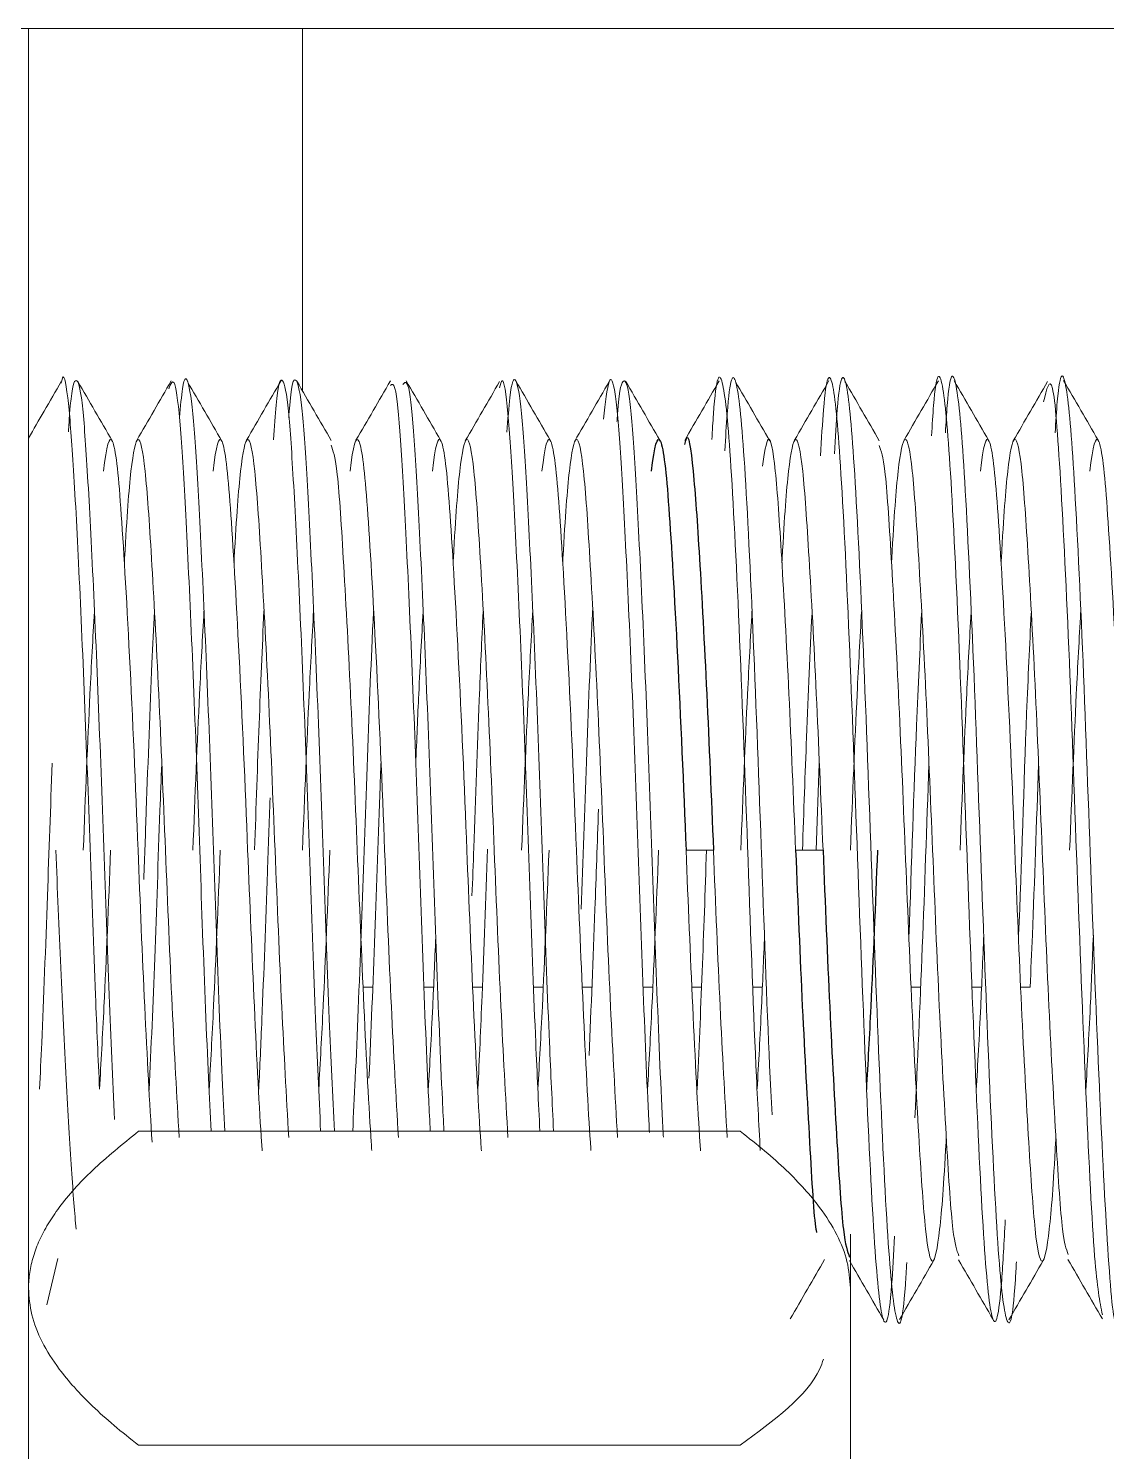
# Model space of a CAD drawing. Header units: millimetres. Extents: x -635 to 515, y -448 to 489.
# Drawn here: x -426.92 to -422.98, y -148.62 to -143.43 of the extents above; entities that cross this region are included whole.
import ezdxf

# ---------------------------------------------------------------- set-up
doc = ezdxf.new("R2010")
doc.units = ezdxf.units.MM

msp = doc.modelspace()

# ---------------------------------------------------------------- linework, layer by layer
at = {"color": 144, "linetype": 'Continuous', "lineweight": 18}
for p, q in [((-429.9183, -143.4278), (-419.2931, -143.4278)), ((-426.9183, -143.4278), (-426.9183, -153.4278)), ((-425.9183, -143.4278), (-425.9183, -144.7506)), ((-424.0433, -146.4278), (-424.0319, -146.1109)), ((-424.4183, -146.4278), (-424.5183, -146.4278)), ((-424.0183, -146.4278), (-424.1183, -146.4278)), ((-425.6969, -146.9278), (-425.662, -146.9278)), ((-425.4747, -146.9278), (-425.4397, -146.9278)), ((-425.2969, -146.9278), (-425.2617, -146.9278)), ((-425.0746, -146.9278), (-425.0397, -146.9278)), ((-424.8969, -146.9278), (-424.862, -146.9278)), ((-424.675, -146.9278), (-424.6397, -146.9278)), ((-424.4969, -146.9278), (-424.4618, -146.9278)), ((-424.2741, -146.9278), (-424.2397, -146.9278)), ((-423.6969, -146.9278), (-423.6622, -146.9278)), ((-423.474, -146.9278), (-423.4397, -146.9278)), ((-423.2969, -146.9278), (-423.2624, -146.9278)), ((-424.3202, -147.4538), (-426.5164, -147.4538)), ((-423.9183, -147.8297), (-423.9183, -153.0259)), ((-426.8514, -148.0871), (-426.8112, -147.918)), ((-424.3202, -148.5994), (-426.5164, -148.5994))]:
    msp.add_line(p, q, dxfattribs=at)
for points, knots in [([(-426.7984, -144.7221), (-426.7979, -144.7192), (-426.7903, -144.674), (-426.7749, -144.7566), (-426.7562, -144.977), (-426.7356, -145.3653), (-426.7134, -145.8629), (-426.6936, -146.4147), (-426.6762, -146.9191), (-426.664, -147.1884), (-426.6589, -147.3002)], [0, 0, 0, 0, 0.010185, 0.160764, 0.305422, 0.453218, 0.604212, 0.75049, 0.896434, 1, 1, 1, 1]), ([(-424.424, -144.9278), (-424.4221, -144.8957), (-424.4102, -144.6926), (-424.3856, -144.6705), (-424.3565, -144.94), (-424.3245, -145.5834), (-424.2938, -146.4024), (-424.2685, -147.1318), (-424.2527, -147.4255), (-424.2475, -147.5236)], [0, 0, 0, 0, 0.033393, 0.211231, 0.385022, 0.561677, 0.737102, 0.912091, 1, 1, 1, 1]), ([(-423.6224, -144.9148), (-423.6199, -144.8755), (-423.6075, -144.6747), (-423.5819, -144.6813), (-423.5536, -144.9959), (-423.5207, -145.6644), (-423.4911, -146.5059), (-423.4596, -147.3285), (-423.4283, -147.9468), (-423.3985, -148.1976), (-423.3718, -148.1218), (-423.3575, -147.8566), (-423.3532, -147.7767)], [0, 0, 0, 0, 0.0284541, 0.145253, 0.2585342, 0.3747882, 0.4888856, 0.6042647, 0.7194881, 0.8337372, 0.9498829, 1, 1, 1, 1]), ([(-423.5716, -144.9034), (-423.5694, -144.8683), (-423.5573, -144.6727), (-423.5318, -144.6821), (-423.5036, -144.9957), (-423.4707, -145.6644), (-423.4411, -146.506), (-423.4096, -147.3279), (-423.3783, -147.9491), (-423.3485, -148.189), (-423.325, -148.1519), (-423.3136, -147.9534), (-423.3123, -147.9307)], [0, 0, 0, 0, 0.026501, 0.147923, 0.265688, 0.386543, 0.505156, 0.625101, 0.744885, 0.863655, 0.984398, 1, 1, 1, 1]), ([(-423.1712, -144.9039), (-423.1686, -144.8631), (-423.1561, -144.6663), (-423.13, -144.6891), (-423.1021, -145.0249), (-423.0688, -145.7076), (-423.0397, -146.5515), (-423.0076, -147.375), (-422.977, -147.9469), (-422.9545, -148.2003), (-422.9418, -148.1214), (-422.9396, -148.1074)], [0, 0, 0, 0, 0.0355104, 0.1713304, 0.302711, 0.4380337, 0.5702091, 0.7046467, 0.8380512, 0.971233, 1, 1, 1, 1]), ([(-426.7984, -144.7163), (-426.8194, -144.7525), (-426.8593, -144.8216), (-426.8993, -144.8906), (-426.9183, -144.9235)], [0, 0, 0, 0, 0.524267, 1, 1, 1, 1]), ([(-426.7726, -144.9004), (-426.7711, -144.8774), (-426.7631, -144.7546), (-426.747, -144.6908), (-426.725, -144.7426), (-426.7062, -144.9808), (-426.6856, -145.3643), (-426.6634, -145.863), (-426.6437, -146.4152), (-426.6247, -146.9597), (-426.6108, -147.2638), (-426.604, -147.4111)], [0, 0, 0, 0, 0.028457, 0.152131, 0.276905, 0.396772, 0.519239, 0.644357, 0.765566, 0.886499, 1, 1, 1, 1]), ([(-426.6128, -144.933), (-426.6337, -144.8968), (-426.6756, -144.8244), (-426.7175, -144.752), (-426.7385, -144.7158)], [0, 0, 0, 0, 0.49992, 1, 1, 1, 1]), ([(-426.3973, -144.7143), (-426.4182, -144.7505), (-426.4601, -144.8229), (-426.502, -144.8953), (-426.523, -144.9315)], [0, 0, 0, 0, 0.500078, 1, 1, 1, 1]), ([(-426.4061, -144.743), (-426.3987, -144.7247), (-426.3842, -144.6884), (-426.3635, -144.8644), (-426.3447, -145.1875), (-426.3226, -145.6441), (-426.3013, -146.1829), (-426.2829, -146.7391), (-426.2651, -147.1856), (-426.2548, -147.3906), (-426.2516, -147.4538)], [0, 0, 0, 0, 0.136817, 0.27063, 0.401764, 0.538231, 0.673389, 0.803858, 0.93957, 1, 1, 1, 1]), ([(-426.3672, -144.8481), (-426.3635, -144.8082), (-426.3531, -144.6944), (-426.334, -144.7014), (-426.3135, -144.861), (-426.2947, -145.1885), (-426.2726, -145.6438), (-426.2513, -146.183), (-426.2329, -146.7391), (-426.2151, -147.1856), (-426.2048, -147.3906), (-426.2016, -147.4538)], [0, 0, 0, 0, 0.068626, 0.196054, 0.3206841, 0.4428187, 0.5699205, 0.6958027, 0.8173183, 0.9437169, 1, 1, 1, 1]), ([(-426.2122, -144.9342), (-426.2331, -144.898), (-426.275, -144.8257), (-426.3169, -144.7533), (-426.3378, -144.7171)], [0, 0, 0, 0, 0.499935, 1, 1, 1, 1]), ([(-425.9966, -144.7134), (-426.0175, -144.7495), (-426.0594, -144.8219), (-426.1013, -144.8942), (-426.1222, -144.9304)], [0, 0, 0, 0, 0.50006, 1, 1, 1, 1]), ([(-426.0243, -144.929), (-426.0212, -144.8833), (-426.0116, -144.7425), (-425.9933, -144.6854), (-425.9716, -144.7707), (-425.9531, -145.0342), (-425.9319, -145.4395), (-425.9098, -145.9514), (-425.8908, -146.5069), (-425.8715, -147.0359), (-425.8581, -147.3214), (-425.8519, -147.4538)], [0, 0, 0, 0, 0.058311, 0.179736, 0.301171, 0.417798, 0.538279, 0.660301, 0.77771, 0.89691, 1, 1, 1, 1]), ([(-425.9683, -144.8494), (-425.9672, -144.8334), (-425.9595, -144.7262), (-425.9433, -144.6892), (-425.9216, -144.7697), (-425.9031, -145.0345), (-425.8819, -145.4394), (-425.8598, -145.9514), (-425.8408, -146.5069), (-425.8215, -147.0359), (-425.8081, -147.3214), (-425.8019, -147.4538)], [0, 0, 0, 0, 0.0222528, 0.1483274, 0.2744121, 0.395505, 0.5205988, 0.6472932, 0.7691986, 0.8929622, 1, 1, 1, 1]), ([(-425.813, -144.9325), (-425.8339, -144.8964), (-425.8758, -144.8241), (-425.9176, -144.7518), (-425.9386, -144.7157)], [0, 0, 0, 0, 0.499955, 1, 1, 1, 1]), ([(-425.5974, -144.7145), (-425.6183, -144.7506), (-425.6601, -144.8229), (-425.702, -144.8952), (-425.7229, -144.9313)], [0, 0, 0, 0, 0.500043, 1, 1, 1, 1]), ([(-425.5974, -144.7313), (-425.5917, -144.7263), (-425.5789, -144.715), (-425.5606, -144.9088), (-425.5412, -145.2538), (-425.519, -145.7284), (-425.4982, -146.2752), (-425.4796, -146.8283), (-425.4627, -147.2417), (-425.4537, -147.4163), (-425.4517, -147.4538)], [0, 0, 0, 0, 0.1107432, 0.2511645, 0.3909849, 0.5357295, 0.6778401, 0.8163233, 0.9605646, 1, 1, 1, 1]), ([(-425.5525, -144.7278), (-425.5451, -144.7196), (-425.5305, -144.7036), (-425.5106, -144.9074), (-425.4912, -145.2542), (-425.469, -145.7283), (-425.4482, -146.2752), (-425.4296, -146.8282), (-425.4127, -147.2417), (-425.4037, -147.4163), (-425.4017, -147.4538)], [0, 0, 0, 0, 0.140043, 0.275837, 0.411051, 0.551026, 0.688455, 0.822375, 0.961864, 1, 1, 1, 1]), ([(-425.4143, -144.9305), (-425.4352, -144.8944), (-425.4771, -144.8221), (-425.5189, -144.7498), (-425.5399, -144.7136)], [0, 0, 0, 0, 0.499948, 1, 1, 1, 1]), ([(-425.1986, -144.7168), (-425.2196, -144.753), (-425.2614, -144.8253), (-425.3033, -144.8976), (-425.3242, -144.9337)], [0, 0, 0, 0, 0.500055, 1, 1, 1, 1]), ([(-425.1986, -144.7393), (-425.1957, -144.7276), (-425.1855, -144.6874), (-425.1683, -144.8106), (-425.1499, -145.0896), (-425.1283, -145.5181), (-425.1064, -146.0411), (-425.0878, -146.5984), (-425.069, -147.0955), (-425.0568, -147.3492), (-425.0517, -147.4538)], [0, 0, 0, 0, 0.058626, 0.200536, 0.337422, 0.479747, 0.622637, 0.759809, 0.900901, 1, 1, 1, 1]), ([(-425.1721, -144.9016), (-425.1686, -144.8552), (-425.1585, -144.7214), (-425.1397, -144.6875), (-425.1183, -144.8027), (-425.0999, -145.0918), (-425.0783, -145.5175), (-425.0564, -146.0413), (-425.0378, -146.5984), (-425.019, -147.0955), (-425.0068, -147.3492), (-425.0017, -147.4538)], [0, 0, 0, 0, 0.065406, 0.188765, 0.311058, 0.429019, 0.551669, 0.674805, 0.793014, 0.914601, 1, 1, 1, 1]), ([(-425.0141, -144.9307), (-425.0351, -144.8946), (-425.077, -144.8222), (-425.1189, -144.7498), (-425.1398, -144.7137)], [0, 0, 0, 0, 0.499929, 1, 1, 1, 1]), ([(-424.7986, -144.7167), (-424.8195, -144.7529), (-424.8614, -144.8253), (-424.9033, -144.8976), (-424.9243, -144.9338)], [0, 0, 0, 0, 0.500075, 1, 1, 1, 1]), ([(-424.8199, -144.8536), (-424.813, -144.7955), (-424.7991, -144.6787), (-424.7769, -144.7336), (-424.7578, -144.9518), (-424.7376, -145.3248), (-424.7154, -145.8139), (-424.6952, -146.3679), (-424.6761, -146.9156), (-424.6603, -147.2981), (-424.6525, -147.4445), (-424.6518, -147.4585)], [0, 0, 0, 0, 0.1237603, 0.2492235, 0.3700079, 0.4924258, 0.6180904, 0.7404062, 0.8612772, 0.9867657, 1, 1, 1, 1]), ([(-424.7705, -144.8625), (-424.7703, -144.8595), (-424.7636, -144.7562), (-424.749, -144.6977), (-424.7269, -144.7287), (-424.7078, -144.9531), (-424.6876, -145.3245), (-424.6654, -145.8141), (-424.6452, -146.3678), (-424.6261, -146.9161), (-424.61, -147.3045), (-424.6019, -147.4557), (-424.6009, -147.4751)], [0, 0, 0, 0, 0.003674, 0.126344, 0.250702, 0.370422, 0.491762, 0.616319, 0.737557, 0.857363, 0.981746, 1, 1, 1, 1]), ([(-424.613, -144.9326), (-424.6339, -144.8964), (-424.6759, -144.824), (-424.7178, -144.7516), (-424.7387, -144.7154)], [0, 0, 0, 0, 0.49992, 1, 1, 1, 1]), ([(-424.3975, -144.7147), (-424.4185, -144.7509), (-424.4603, -144.8233), (-424.5023, -144.8957), (-424.5232, -144.9319)], [0, 0, 0, 0, 0.50008, 1, 1, 1, 1]), ([(-424.3766, -144.9695), (-424.3738, -144.922), (-424.3611, -144.7005), (-424.3356, -144.6679), (-424.3065, -144.9405), (-424.2745, -145.584), (-424.2438, -146.3994), (-424.2206, -147.0789), (-424.2071, -147.3359), (-424.204, -147.3942)], [0, 0, 0, 0, 0.049682, 0.231411, 0.409005, 0.589525, 0.768789, 0.947606, 1, 1, 1, 1]), ([(-424.2122, -144.9341), (-424.2331, -144.898), (-424.275, -144.8256), (-424.3169, -144.7532), (-424.3379, -144.7171)], [0, 0, 0, 0, 0.499931, 1, 1, 1, 1]), ([(-423.9966, -144.7134), (-424.0175, -144.7496), (-424.0594, -144.8219), (-424.1013, -144.8943), (-424.1222, -144.9304)], [0, 0, 0, 0, 0.500064, 1, 1, 1, 1]), ([(-424.0275, -144.988), (-424.0239, -144.927), (-424.0104, -144.6951), (-423.9837, -144.6711), (-423.9551, -144.9688), (-423.9226, -145.622), (-423.8924, -146.4587), (-423.8615, -147.2877), (-423.8297, -147.9218), (-423.8004, -148.1919), (-423.7741, -148.143), (-423.7605, -147.9005), (-423.7569, -147.8362)], [0, 0, 0, 0, 0.04149, 0.157532, 0.270464, 0.385848, 0.499721, 0.614125, 0.729104, 0.842417, 0.958202, 1, 1, 1, 1]), ([(-423.977, -144.981), (-423.9736, -144.9226), (-423.9602, -144.6939), (-423.9337, -144.6715), (-423.9051, -144.9687), (-423.8726, -145.622), (-423.8424, -146.4588), (-423.8115, -147.2873), (-423.7797, -147.9233), (-423.7504, -148.1861), (-423.7262, -148.1613), (-423.7145, -147.9612), (-423.7129, -147.9329)], [0, 0, 0, 0, 0.040749, 0.159702, 0.275465, 0.393744, 0.510473, 0.627746, 0.745609, 0.861764, 0.980453, 1, 1, 1, 1]), ([(-423.8128, -144.933), (-423.8337, -144.8969), (-423.8755, -144.8246), (-423.9174, -144.7523), (-423.9383, -144.7161)], [0, 0, 0, 0, 0.499952, 1, 1, 1, 1]), ([(-423.5971, -144.714), (-423.618, -144.7502), (-423.6598, -144.8225), (-423.7017, -144.8948), (-423.7226, -144.9309)], [0, 0, 0, 0, 0.500046, 1, 1, 1, 1]), ([(-423.4141, -144.9308), (-423.4351, -144.8946), (-423.4769, -144.8223), (-423.5188, -144.75), (-423.5397, -144.7138)], [0, 0, 0, 0, 0.499952, 1, 1, 1, 1]), ([(-423.1985, -144.7164), (-423.2194, -144.7526), (-423.2612, -144.8249), (-423.3031, -144.8972), (-423.324, -144.9333)], [0, 0, 0, 0, 0.50005, 1, 1, 1, 1]), ([(-423.2133, -144.7905), (-423.2022, -144.7448), (-423.1804, -144.655), (-423.152, -145.0344), (-423.1188, -145.7043), (-423.0897, -146.5552), (-423.0576, -147.3632), (-423.0278, -147.9735), (-423.0082, -148.0754), (-422.9987, -148.1242)], [0, 0, 0, 0, 0.146794, 0.288791, 0.435048, 0.577903, 0.723203, 0.867387, 1, 1, 1, 1]), ([(-423.0143, -144.9305), (-423.0352, -144.8943), (-423.0771, -144.822), (-423.119, -144.7497), (-423.14, -144.7135)], [0, 0, 0, 0, 0.499933, 1, 1, 1, 1]), ([(-426.6441, -145.0443), (-426.6342, -144.951), (-426.6227, -144.9102), (-426.6061, -144.9479), (-426.6007, -144.9762), (-426.5905, -145.0593), (-426.586, -145.1127), (-426.5718, -145.3104), (-426.5606, -145.5002), (-426.5383, -145.9433), (-426.5273, -146.1934), (-426.5183, -146.4278)], [0, 0, 0, 0, 0.25, 0.25, 0.375, 0.375, 0.5, 0.5, 0.75, 0.75, 1, 1, 1, 1]), ([(-426.5683, -145.3788), (-426.568, -145.3733), (-426.5592, -145.2084), (-426.5446, -145.0168), (-426.5183, -144.8851), (-426.4922, -145.0071), (-426.4697, -145.34), (-426.4424, -145.8381), (-426.4263, -146.2329), (-426.4183, -146.4278)], [0, 0, 0, 0, 0.005641, 0.168122, 0.335819, 0.503516, 0.665997, 0.835159, 1, 1, 1, 1]), ([(-426.2441, -145.0443), (-426.2342, -144.951), (-426.2227, -144.9102), (-426.2061, -144.9479), (-426.2007, -144.9762), (-426.1905, -145.0593), (-426.186, -145.1127), (-426.1718, -145.3104), (-426.1606, -145.5002), (-426.1383, -145.9433), (-426.1273, -146.1934), (-426.1183, -146.4278)], [0, 0, 0, 0, 0.25, 0.25, 0.375, 0.375, 0.5, 0.5, 0.75, 0.75, 1, 1, 1, 1]), ([(-426.1683, -145.3788), (-426.168, -145.3733), (-426.1592, -145.2084), (-426.1446, -145.0168), (-426.1183, -144.8851), (-426.0922, -145.0071), (-426.0697, -145.34), (-426.0424, -145.8381), (-426.0263, -146.2329), (-426.0183, -146.4278)], [0, 0, 0, 0, 0.005641, 0.168122, 0.335819, 0.503516, 0.665997, 0.835159, 1, 1, 1, 1]), ([(-425.7441, -145.0443), (-425.7342, -144.951), (-425.7227, -144.9102), (-425.7061, -144.9479), (-425.7007, -144.9762), (-425.6905, -145.0593), (-425.686, -145.1127), (-425.6718, -145.3104), (-425.6606, -145.5002), (-425.6383, -145.9433), (-425.6273, -146.1934), (-425.6183, -146.4278)], [0, 0, 0, 0, 0.25, 0.25, 0.375, 0.375, 0.5, 0.5, 0.75, 0.75, 1, 1, 1, 1]), ([(-425.4441, -145.0443), (-425.4342, -144.951), (-425.4227, -144.9102), (-425.4061, -144.9479), (-425.4007, -144.9762), (-425.3905, -145.0593), (-425.386, -145.1127), (-425.3718, -145.3104), (-425.3606, -145.5002), (-425.3383, -145.9433), (-425.3273, -146.1934), (-425.3183, -146.4278)], [0, 0, 0, 0, 0.25, 0.25, 0.375, 0.375, 0.5, 0.5, 0.75, 0.75, 1, 1, 1, 1]), ([(-425.3683, -145.3788), (-425.368, -145.3733), (-425.3592, -145.2084), (-425.3446, -145.0168), (-425.3183, -144.8851), (-425.2922, -145.0071), (-425.2697, -145.34), (-425.2424, -145.8381), (-425.2263, -146.2329), (-425.2183, -146.4278)], [0, 0, 0, 0, 0.005641, 0.168122, 0.335819, 0.503516, 0.665997, 0.835159, 1, 1, 1, 1]), ([(-425.0441, -145.0443), (-425.0342, -144.951), (-425.0227, -144.9102), (-425.0061, -144.9479), (-425.0007, -144.9762), (-424.9905, -145.0593), (-424.986, -145.1127), (-424.9718, -145.3104), (-424.9606, -145.5002), (-424.9383, -145.9433), (-424.9273, -146.1934), (-424.9183, -146.4278)], [0, 0, 0, 0, 0.25, 0.25, 0.375, 0.375, 0.5, 0.5, 0.75, 0.75, 1, 1, 1, 1]), ([(-424.9683, -145.3788), (-424.968, -145.3733), (-424.9592, -145.2084), (-424.9446, -145.0168), (-424.9183, -144.8851), (-424.8922, -145.0071), (-424.8697, -145.34), (-424.8424, -145.8381), (-424.8263, -146.2329), (-424.8183, -146.4278)], [0, 0, 0, 0, 0.005641, 0.168122, 0.335819, 0.503516, 0.665997, 0.835159, 1, 1, 1, 1]), ([(-424.2398, -145.0251), (-424.2327, -144.98), (-424.217, -144.8809), (-424.1922, -145.0101), (-424.1697, -145.3391), (-424.1424, -145.8383), (-424.1263, -146.233), (-424.1183, -146.4278)], [0, 0, 0, 0, 0.174148, 0.382664, 0.584696, 0.795034, 1, 1, 1, 1]), ([(-424.1683, -145.3788), (-424.168, -145.3733), (-424.1592, -145.2084), (-424.1446, -145.0168), (-424.1183, -144.8851), (-424.0922, -145.0071), (-424.0697, -145.34), (-424.0424, -145.8381), (-424.0263, -146.2329), (-424.0183, -146.4278)], [0, 0, 0, 0, 0.005641, 0.168122, 0.335819, 0.503516, 0.665997, 0.835159, 1, 1, 1, 1]), ([(-423.7683, -145.3788), (-423.768, -145.3733), (-423.7592, -145.2084), (-423.7446, -145.0168), (-423.7183, -144.8851), (-423.6922, -145.0071), (-423.6697, -145.34), (-423.6424, -145.8381), (-423.6263, -146.2329), (-423.6183, -146.4278)], [0, 0, 0, 0, 0.005641, 0.168122, 0.335819, 0.503516, 0.665997, 0.835159, 1, 1, 1, 1]), ([(-423.4441, -145.0443), (-423.4342, -144.951), (-423.4227, -144.9102), (-423.4061, -144.9479), (-423.4007, -144.9762), (-423.3905, -145.0593), (-423.386, -145.1127), (-423.3718, -145.3104), (-423.3606, -145.5002), (-423.3383, -145.9433), (-423.3273, -146.1934), (-423.3183, -146.4278)], [0, 0, 0, 0, 0.25, 0.25, 0.375, 0.375, 0.5, 0.5, 0.75, 0.75, 1, 1, 1, 1]), ([(-423.3683, -145.3788), (-423.368, -145.3733), (-423.3592, -145.2084), (-423.3446, -145.0168), (-423.3183, -144.8851), (-423.2922, -145.0071), (-423.2697, -145.34), (-423.2424, -145.8381), (-423.2263, -146.2329), (-423.2183, -146.4278)], [0, 0, 0, 0, 0.005641, 0.168122, 0.335819, 0.503516, 0.665997, 0.835159, 1, 1, 1, 1]), ([(-423.0441, -145.0443), (-423.0342, -144.951), (-423.0227, -144.9102), (-423.0061, -144.9479), (-423.0007, -144.9762), (-422.9905, -145.0593), (-422.986, -145.1127), (-422.9718, -145.3104), (-422.9606, -145.5002), (-422.9383, -145.9433), (-422.9273, -146.1934), (-422.9183, -146.4278)], [0, 0, 0, 0, 0.25, 0.25, 0.375, 0.375, 0.5, 0.5, 0.75, 0.75, 1, 1, 1, 1]), ([(-425.8137, -144.9488), (-425.8065, -144.9688), (-425.7908, -145.0125), (-425.7697, -145.3444), (-425.7424, -145.837), (-425.7263, -146.2326), (-425.7183, -146.4278)], [0, 0, 0, 0, 0.21685, 0.473147, 0.739981, 1, 1, 1, 1]), ([(-423.8134, -144.95), (-423.8063, -144.9698), (-423.7907, -145.0135), (-423.7697, -145.3444), (-423.7424, -145.837), (-423.7263, -146.2326), (-423.7183, -146.4278)], [0, 0, 0, 0, 0.2146908, 0.4716943, 0.739264, 1, 1, 1, 1]), ([(-426.7183, -146.4278), (-426.7103, -146.2288), (-426.6973, -145.9054), (-426.6832, -145.6529), (-426.6777, -145.5557)], [0, 0, 0, 0, 0.615131, 1, 1, 1, 1]), ([(-426.4972, -146.5345), (-426.4943, -146.4508), (-426.4848, -146.1836), (-426.4719, -145.8307), (-426.4618, -145.6176), (-426.4589, -145.5559)], [0, 0, 0, 0, 0.244663, 0.781308, 1, 1, 1, 1]), ([(-426.3183, -146.4278), (-426.3103, -146.2289), (-426.2973, -145.905), (-426.2831, -145.6521), (-426.2777, -145.5546)], [0, 0, 0, 0, 0.614262, 1, 1, 1, 1]), ([(-426.0931, -146.4268), (-426.0877, -146.2703), (-426.077, -145.9593), (-426.0649, -145.6886), (-426.059, -145.5541)], [0, 0, 0, 0, 0.503413, 1, 1, 1, 1]), ([(-425.9183, -146.4278), (-425.9103, -146.2289), (-425.8972, -145.9048), (-425.8831, -145.6518), (-425.8777, -145.5541)], [0, 0, 0, 0, 0.613908, 1, 1, 1, 1]), ([(-425.735, -147.4538), (-425.7318, -147.3911), (-425.7215, -147.1867), (-425.7038, -146.7393), (-425.6854, -146.1898), (-425.6695, -145.7722), (-425.6606, -145.5895), (-425.6589, -145.5546)], [0, 0, 0, 0, 0.121675, 0.396816, 0.66131, 0.935274, 1, 1, 1, 1]), ([(-425.5048, -146.1134), (-425.5012, -146.0255), (-425.4926, -145.8149), (-425.4832, -145.6512), (-425.4778, -145.5559)], [0, 0, 0, 0, 0.417708, 1, 1, 1, 1]), ([(-425.2995, -146.5947), (-425.2973, -146.5363), (-425.2885, -146.2986), (-425.2757, -145.9223), (-425.2637, -145.6607), (-425.2589, -145.5557)], [0, 0, 0, 0, 0.16303, 0.663786, 1, 1, 1, 1]), ([(-425.1183, -146.4278), (-425.1103, -146.2289), (-425.0972, -145.9038), (-425.083, -145.65), (-425.0775, -145.5515)], [0, 0, 0, 0, 0.611871, 1, 1, 1, 1]), ([(-424.9008, -146.6433), (-424.8947, -146.4646), (-424.8821, -146.0999), (-424.8671, -145.7142), (-424.8595, -145.561), (-424.8591, -145.552)], [0, 0, 0, 0, 0.474917, 0.969265, 1, 1, 1, 1]), ([(-424.3183, -146.4278), (-424.3103, -146.2289), (-424.2973, -145.9051), (-424.2831, -145.6523), (-424.2777, -145.5548)], [0, 0, 0, 0, 0.614465, 1, 1, 1, 1]), ([(-424.0933, -146.4278), (-424.0884, -146.287), (-424.0775, -145.9703), (-424.0653, -145.7079), (-424.0585, -145.5622)], [0, 0, 0, 0, 0.444477, 1, 1, 1, 1]), ([(-423.9183, -146.4278), (-423.9103, -146.2288), (-423.8973, -145.9059), (-423.8832, -145.6537), (-423.8778, -145.557)], [0, 0, 0, 0, 0.616123, 1, 1, 1, 1]), ([(-423.7047, -146.7463), (-423.6956, -146.4778), (-423.681, -146.0461), (-423.6647, -145.6952), (-423.6585, -145.5626)], [0, 0, 0, 0, 0.622075, 1, 1, 1, 1]), ([(-423.5183, -146.4278), (-423.5103, -146.2288), (-423.4973, -145.9066), (-423.4833, -145.655), (-423.4779, -145.5587)], [0, 0, 0, 0, 0.617514, 1, 1, 1, 1]), ([(-423.3047, -146.7463), (-423.3045, -146.7432), (-423.2939, -146.4945), (-423.2805, -146.0163), (-423.2641, -145.679), (-423.2585, -145.5628)], [0, 0, 0, 0, 0.008381, 0.658103, 1, 1, 1, 1]), ([(-423.1183, -146.4278), (-423.1103, -146.2288), (-423.0973, -145.9071), (-423.0833, -145.6559), (-423.078, -145.5602)], [0, 0, 0, 0, 0.618647, 1, 1, 1, 1]), ([(-426.8777, -147.2999), (-426.8751, -147.2447), (-426.8653, -147.0391), (-426.8497, -146.6154), (-426.8376, -146.2709), (-426.8319, -146.1102)], [0, 0, 0, 0, 0.1634442, 0.6097833, 1, 1, 1, 1]), ([(-426.4776, -147.3034), (-426.4707, -147.1467), (-426.4567, -146.8281), (-426.443, -146.3989), (-426.434, -146.1695), (-426.4318, -146.1134)], [0, 0, 0, 0, 0.422536, 0.858954, 1, 1, 1, 1]), ([(-425.6755, -147.2598), (-425.6681, -147.088), (-425.6537, -146.7512), (-425.6409, -146.3369), (-425.633, -146.1389), (-425.6319, -146.1116)], [0, 0, 0, 0, 0.472748, 0.927202, 1, 1, 1, 1]), ([(-423.6828, -147.4042), (-423.6737, -147.2025), (-423.6557, -146.8061), (-423.6397, -146.3409), (-423.6318, -146.1124)], [0, 0, 0, 0, 0.5088253, 1, 1, 1, 1]), ([(-423.2624, -146.9278), (-423.2596, -146.8649), (-423.2488, -146.6151), (-423.2391, -146.3285), (-423.2318, -146.114)], [0, 0, 0, 0, 0.251742, 1, 1, 1, 1]), ([(-426.0778, -147.2995), (-426.0739, -147.2168), (-426.0629, -146.9802), (-426.0493, -146.5972), (-426.0395, -146.3262), (-426.0363, -146.2368)], [0, 0, 0, 0, 0.264396, 0.75731, 1, 1, 1, 1]), ([(-424.8719, -147.1772), (-424.8647, -147.0015), (-424.8528, -146.7106), (-424.8422, -146.4007), (-424.8379, -146.2779)], [0, 0, 0, 0, 0.60369, 1, 1, 1, 1]), ([(-426.8183, -146.4278), (-426.8129, -146.5684), (-426.8068, -146.7146), (-426.794, -146.9995), (-426.7872, -147.138), (-426.7738, -147.3881), (-426.7673, -147.4995), (-426.7552, -147.6835), (-426.75, -147.7554), (-426.7441, -147.8113)], [0, 0, 0, 0, 0.25, 0.25, 0.5, 0.5, 0.75, 0.75, 1, 1, 1, 1]), ([(-426.6589, -147.3002), (-426.6535, -147.2029), (-426.6393, -146.9503), (-426.6263, -146.6268), (-426.6183, -146.4278)], [0, 0, 0, 0, 0.3850888, 1, 1, 1, 1]), ([(-426.5183, -146.4278), (-426.5111, -146.6153), (-426.5027, -146.8128), (-426.4851, -147.1829), (-426.4759, -147.3543), (-426.4674, -147.4933)], [0, 0, 0, 0, 0.5, 0.5, 1, 1, 1, 1]), ([(-426.4183, -146.4278), (-426.4103, -146.6251), (-426.3943, -147.0182), (-426.3769, -147.3243), (-426.3683, -147.4768)], [0, 0, 0, 0, 0.50201, 1, 1, 1, 1]), ([(-426.259, -147.3029), (-426.2535, -147.2048), (-426.2394, -146.9513), (-426.2263, -146.6267), (-426.2183, -146.4278)], [0, 0, 0, 0, 0.387187, 1, 1, 1, 1]), ([(-426.1183, -146.4278), (-426.1104, -146.6191), (-426.0943, -147.0068), (-426.0747, -147.3964), (-426.0659, -147.5148), (-426.0651, -147.5252)], [0, 0, 0, 0, 0.47056, 0.953453, 1, 1, 1, 1]), ([(-426.0183, -146.4278), (-426.0103, -146.6251), (-425.9943, -147.0182), (-425.9769, -147.3243), (-425.9683, -147.4768)], [0, 0, 0, 0, 0.50201, 1, 1, 1, 1]), ([(-425.8588, -147.2995), (-425.8534, -147.2024), (-425.8393, -146.95), (-425.8263, -146.6268), (-425.8183, -146.4278)], [0, 0, 0, 0, 0.384511, 1, 1, 1, 1]), ([(-425.7183, -146.4278), (-425.7104, -146.6191), (-425.6943, -147.0068), (-425.6747, -147.3959), (-425.6659, -147.514), (-425.6652, -147.5241)], [0, 0, 0, 0, 0.471349, 0.955051, 1, 1, 1, 1]), ([(-425.6183, -146.4278), (-425.6103, -146.6251), (-425.5943, -147.0182), (-425.5769, -147.3243), (-425.5683, -147.4768)], [0, 0, 0, 0, 0.50201, 1, 1, 1, 1]), ([(-425.3183, -146.4278), (-425.3104, -146.6191), (-425.2943, -147.0068), (-425.2747, -147.3964), (-425.2659, -147.5148), (-425.2651, -147.5252)], [0, 0, 0, 0, 0.47056, 0.953453, 1, 1, 1, 1]), ([(-425.2777, -147.3002), (-425.2727, -147.1888), (-425.2605, -146.9212), (-425.2496, -146.6069), (-425.2432, -146.4234)], [0, 0, 0, 0, 0.4160658, 1, 1, 1, 1]), ([(-425.2183, -146.4278), (-425.2103, -146.6251), (-425.1943, -147.0182), (-425.1769, -147.3243), (-425.1683, -147.4768)], [0, 0, 0, 0, 0.50201, 1, 1, 1, 1]), ([(-425.0589, -147.2999), (-425.0534, -147.2027), (-425.0393, -146.9502), (-425.0263, -146.6268), (-425.0183, -146.4278)], [0, 0, 0, 0, 0.384824, 1, 1, 1, 1]), ([(-424.9183, -146.4278), (-424.9104, -146.6191), (-424.8943, -147.0068), (-424.8747, -147.3959), (-424.8659, -147.514), (-424.8652, -147.5241)], [0, 0, 0, 0, 0.471349, 0.955051, 1, 1, 1, 1]), ([(-424.8183, -146.4278), (-424.8103, -146.6251), (-424.7943, -147.0182), (-424.7769, -147.3243), (-424.7683, -147.4768)], [0, 0, 0, 0, 0.50201, 1, 1, 1, 1]), ([(-424.6589, -147.3011), (-424.6535, -147.2035), (-424.6394, -146.9506), (-424.6263, -146.6267), (-424.6183, -146.4278)], [0, 0, 0, 0, 0.3857723, 1, 1, 1, 1]), ([(-424.5183, -146.4278), (-424.5104, -146.6191), (-424.4943, -147.0068), (-424.4747, -147.3964), (-424.4659, -147.5148), (-424.4651, -147.5252)], [0, 0, 0, 0, 0.47056, 0.953453, 1, 1, 1, 1]), ([(-424.4776, -147.302), (-424.4714, -147.1614), (-424.4593, -146.8891), (-424.4486, -146.5782), (-424.4435, -146.4278)], [0, 0, 0, 0, 0.516214, 1, 1, 1, 1]), ([(-424.4183, -146.4278), (-424.4103, -146.6251), (-424.3943, -147.0182), (-424.3769, -147.3243), (-424.3683, -147.4768)], [0, 0, 0, 0, 0.5020104, 1, 1, 1, 1]), ([(-423.7183, -146.4278), (-423.7103, -146.6227), (-423.6942, -147.0175), (-423.667, -147.5156), (-423.6444, -147.8485), (-423.6184, -147.9705), (-423.5921, -147.8388), (-423.5774, -147.6472), (-423.5686, -147.4823), (-423.5683, -147.4768)], [0, 0, 0, 0, 0.164841, 0.334003, 0.496484, 0.664181, 0.831878, 0.994359, 1, 1, 1, 1]), ([(-423.6183, -146.4278), (-423.6103, -146.623), (-423.5942, -147.0186), (-423.5669, -147.5113), (-423.5458, -147.844), (-423.53, -147.8878), (-423.5227, -147.9079)], [0, 0, 0, 0, 0.259351, 0.525499, 0.781138, 1, 1, 1, 1]), ([(-423.3183, -146.4278), (-423.3103, -146.6227), (-423.2942, -147.0175), (-423.267, -147.5156), (-423.2444, -147.8485), (-423.2184, -147.9705), (-423.1921, -147.8388), (-423.1774, -147.6472), (-423.1686, -147.4823), (-423.1683, -147.4768)], [0, 0, 0, 0, 0.164841, 0.334003, 0.496484, 0.664181, 0.831878, 0.994359, 1, 1, 1, 1]), ([(-423.2183, -146.4278), (-423.2103, -146.623), (-423.1942, -147.0186), (-423.1669, -147.511), (-423.1461, -147.8403), (-423.1307, -147.8837), (-423.1237, -147.9032)], [0, 0, 0, 0, 0.26217, 0.531211, 0.789627, 1, 1, 1, 1]), ([(-425.4591, -147.3035), (-425.4535, -147.207), (-425.4442, -147.0429), (-425.4355, -146.8319), (-425.4319, -146.7449)], [0, 0, 0, 0, 0.587876, 1, 1, 1, 1]), ([(-424.2588, -147.2993), (-424.2534, -147.204), (-424.2439, -147.0384), (-424.2352, -146.8255), (-424.2315, -146.7351)], [0, 0, 0, 0, 0.575307, 1, 1, 1, 1]), ([(-423.4591, -147.3041), (-423.4536, -147.2074), (-423.444, -147.0407), (-423.4352, -146.8264), (-423.4315, -146.7365)], [0, 0, 0, 0, 0.580487, 1, 1, 1, 1]), ([(-423.059, -147.303), (-423.0535, -147.2066), (-423.044, -147.0407), (-423.0353, -146.8272), (-423.0316, -146.7377)], [0, 0, 0, 0, 0.580739, 1, 1, 1, 1]), ([(-426.9183, -148.0266), (-426.9174, -148.0073), (-426.9157, -147.9685), (-426.9016, -147.91), (-426.8792, -147.851), (-426.8477, -147.7915), (-426.7897, -147.7057), (-426.6871, -147.5914), (-426.5749, -147.501), (-426.5164, -147.4538)], [0, 0, 0, 0, 0.096774, 0.194738, 0.294216, 0.395516, 0.498929, 0.738406, 1, 1, 1, 1]), ([(-424.3202, -147.4538), (-424.2898, -147.4777), (-424.2301, -147.5246), (-424.1521, -147.595), (-424.0851, -147.6636), (-424.0205, -147.7418), (-423.9652, -147.83), (-423.9257, -147.9287), (-423.9208, -147.9942), (-423.9183, -148.0266)], [0, 0, 0, 0, 0.1333579, 0.2610477, 0.3833203, 0.5004614, 0.6717141, 0.8377486, 1, 1, 1, 1]), ([(-424.1379, -148.1386), (-424.1169, -148.1024), (-424.0751, -148.0301), (-424.0332, -147.9578), (-424.0123, -147.9216)], [0, 0, 0, 0, 0.500058, 1, 1, 1, 1]), ([(-423.9222, -147.9252), (-423.9013, -147.9613), (-423.8594, -148.0337), (-423.8176, -148.106), (-423.7967, -148.1421)], [0, 0, 0, 0, 0.499945, 1, 1, 1, 1]), ([(-423.739, -148.1407), (-423.7181, -148.1046), (-423.6762, -148.0323), (-423.6344, -147.96), (-423.6135, -147.9239)], [0, 0, 0, 0, 0.500041, 1, 1, 1, 1]), ([(-423.5233, -147.9235), (-423.5024, -147.9597), (-423.4606, -148.0319), (-423.4187, -148.1042), (-423.3978, -148.1404)], [0, 0, 0, 0, 0.499957, 1, 1, 1, 1]), ([(-423.34, -148.1422), (-423.3191, -148.106), (-423.2772, -148.0337), (-423.2353, -147.9614), (-423.2144, -147.9252)], [0, 0, 0, 0, 0.500057, 1, 1, 1, 1]), ([(-423.1244, -147.9215), (-423.1035, -147.9577), (-423.0616, -148.03), (-423.0197, -148.1023), (-422.9988, -148.1385)], [0, 0, 0, 0, 0.499939, 1, 1, 1, 1]), ([(-426.5164, -148.5994), (-426.5469, -148.5755), (-426.6065, -148.5286), (-426.6846, -148.4582), (-426.7515, -148.3896), (-426.8162, -148.3114), (-426.8714, -148.2232), (-426.9109, -148.1245), (-426.9159, -148.059), (-426.9183, -148.0266)], [0, 0, 0, 0, 0.1333579, 0.2610477, 0.3833203, 0.5004614, 0.6717141, 0.8377486, 1, 1, 1, 1]), ([(-424.3202, -148.5994), (-424.1972, -148.5093), (-424.0596, -148.4085), (-424.021, -148.2976), (-424.0169, -148.2857)], [0, 0, 0, 0, 0.893343, 1, 1, 1, 1])]:
    msp.add_open_spline(points, degree=3, knots=knots, dxfattribs=at)
at = {"color": 7, "linetype": 'Continuous', "lineweight": 25}
for points, knots in [([(-424.6441, -145.0443), (-424.6342, -144.951), (-424.6227, -144.9102), (-424.6061, -144.9479), (-424.6007, -144.9762), (-424.5905, -145.0593), (-424.586, -145.1127), (-424.5718, -145.3104), (-424.5606, -145.5002), (-424.5383, -145.9433), (-424.5273, -146.1934), (-424.5183, -146.4278)], [0, 0, 0, 0, 0.25, 0.25, 0.375, 0.375, 0.5, 0.5, 0.75, 0.75, 1, 1, 1, 1]), ([(-424.5225, -144.9469), (-424.5211, -144.9397), (-424.5111, -144.8888), (-424.4921, -145.0193), (-424.4697, -145.3366), (-424.4424, -145.8389), (-424.4263, -146.2332), (-424.4183, -146.4278)], [0, 0, 0, 0, 0.039663, 0.282136, 0.517067, 0.761657, 1, 1, 1, 1]), ([(-424.1183, -146.4278), (-424.1103, -146.6239), (-424.0942, -147.0212), (-424.0668, -147.5006), (-424.0516, -147.781), (-424.0424, -147.8192), (-424.0416, -147.8226)], [0, 0, 0, 0, 0.3215, 0.651427, 0.968324, 1, 1, 1, 1]), ([(-424.0183, -146.4278), (-424.0103, -146.623), (-423.9942, -147.0185), (-423.9669, -147.5117), (-423.9454, -147.848), (-423.9292, -147.8921), (-423.9216, -147.913)], [0, 0, 0, 0, 0.256396, 0.519513, 0.772239, 1, 1, 1, 1]), ([(-423.859, -147.3015), (-423.8535, -147.2038), (-423.8394, -146.9508), (-423.8263, -146.6267), (-423.8183, -146.4278)], [0, 0, 0, 0, 0.386103, 1, 1, 1, 1])]:
    msp.add_open_spline(points, degree=3, knots=knots, dxfattribs=at)

doc.saveas('drawing.dxf')
